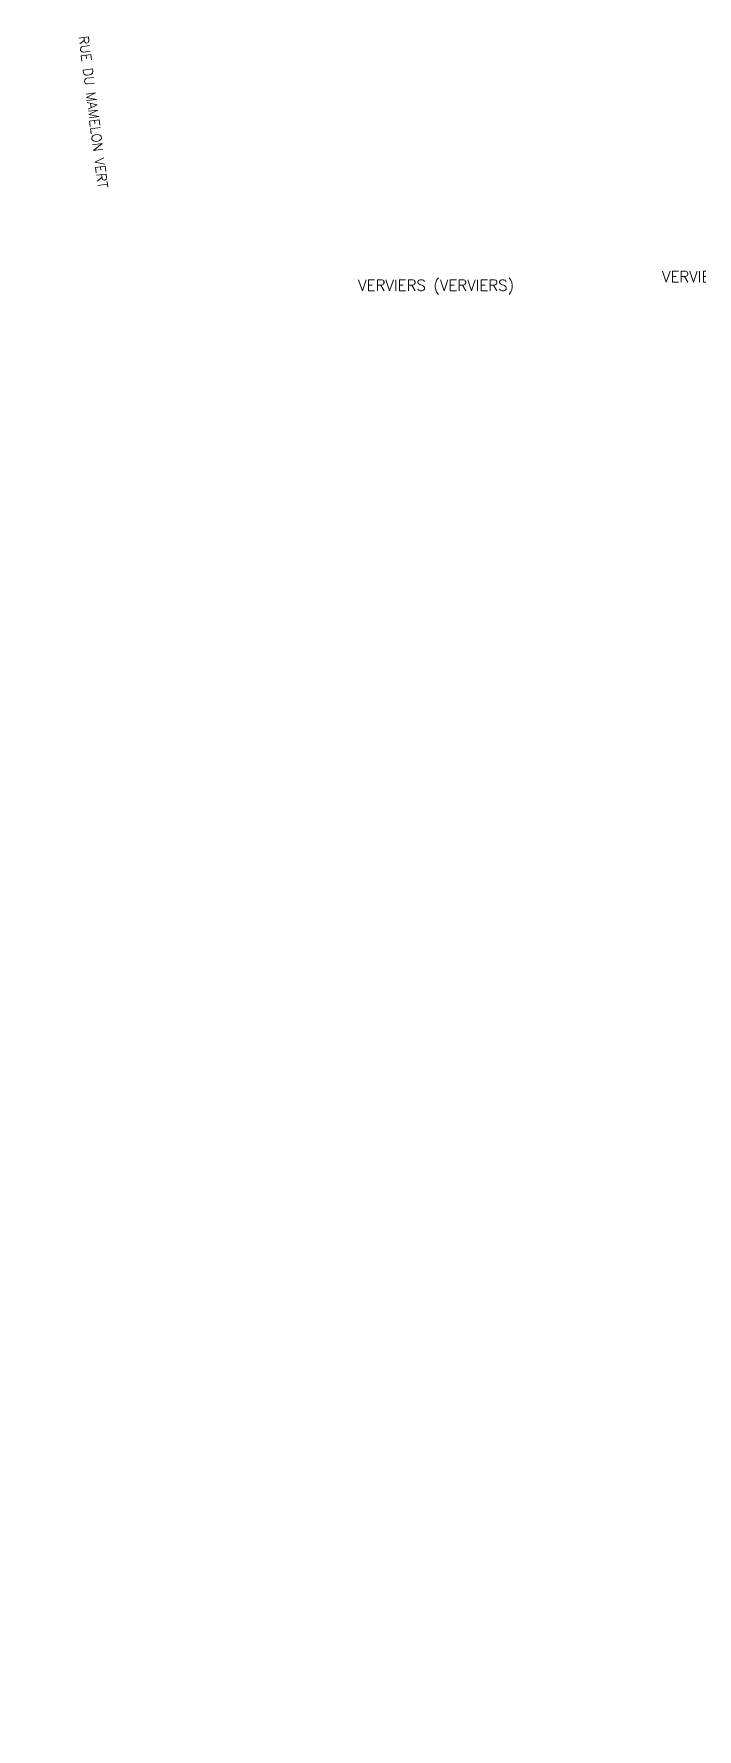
# Model space of a CAD drawing. Header units: millimetres. Extents: x 256000 to 257000, y 144000 to 145001.
# Drawn here: x 256398 to 256519, y 144000 to 144309 of the extents above; entities that cross this region are included whole.
import ezdxf
from ezdxf.enums import TextEntityAlignment as Align

# ---------------------------------------------------------------- set-up
doc = ezdxf.new("R2010")
doc.units = ezdxf.units.MM
doc.linetypes.add('DASHED', pattern=[0.75, 0.5, -0.25])
for name, color, linetype in [('W0001', 6, 'DASHED'), ('W0008', 7, 'CONTINUOUS'), ('W0980', 7, 'CONTINUOUS'), ('W0989', 7, 'CONTINUOUS')]:
    doc.layers.add(name, color=color, linetype=linetype)
doc.styles.get("Standard").update_dxf_attribs({"font": 'romans.shx', "width": 0.85})

msp = doc.modelspace()

# ---------------------------------------------------------------- linework, layer by layer
at = {"layer": 'W0001'}
msp.add_lwpolyline([(256295.03, 144586.36, -0.000002), (256297.34, 144577.54, 0.000001), (256299.64, 144568.73, 0.000219)], format="xyb", dxfattribs=at)
at = {"layer": 'W0008'}
for points in [[(256345.12, 144420.41, 0.000002), (256349.62, 144406.3, 0.000003), (256352.75, 144396.5, 0.00002)], [(256588.5, 144540.84, 0.000001), (256583.45, 144543.53, 0.000075)], [(256455.11, 144395.52, -0.000004), (256462.65, 144403.97, -0.000047)], [(256355.22, 144388.75, -0.000007), (256362.36, 144366.39, -0.00164)]]:
    msp.add_lwpolyline(points, format="xyb", dxfattribs=at)

# ---------------------------------------------------------------- texts
at = {"layer": 'W0980'}
for p in [(256526.84, 144264.61), (256471.42, 144263.06)]:
    msp.add_text('VERVIERS (VERVIERS)', height=2, dxfattribs=at).set_placement(p, align=Align.MIDDLE)
at = {"layer": 'W0989'}
msp.add_text('RUE DU MAMELON VERT', height=1.75, rotation=277.312, dxfattribs=at).set_placement((256408.88, 144294.78), align=Align.MIDDLE)

doc.saveas('drawing.dxf')
